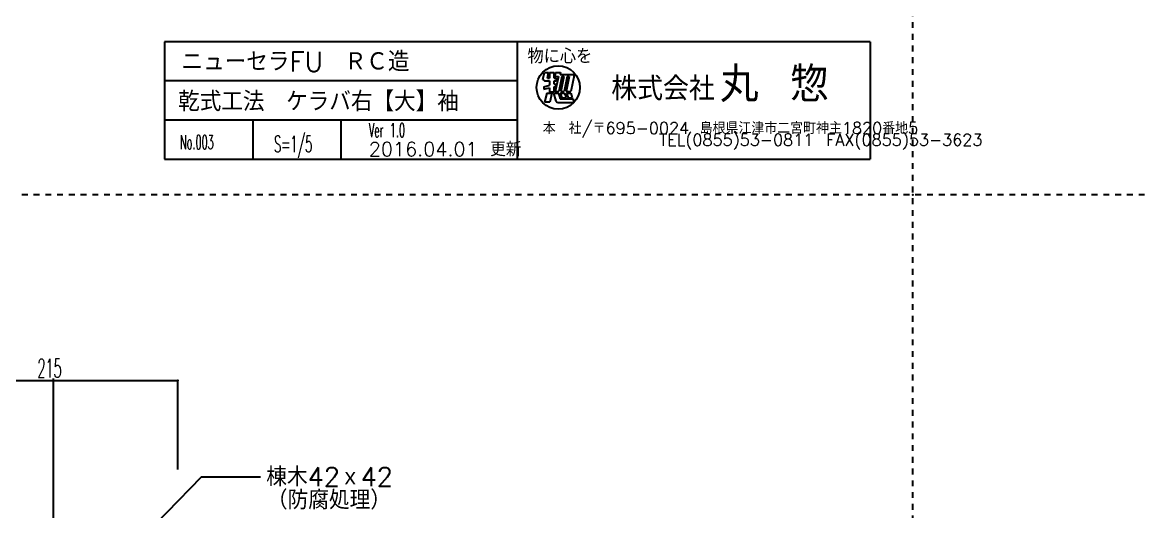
# Model space of a CAD drawing. Extents: x -1727 to 4652, y -2308 to 2357.
# Drawn here: x 3698 to 4652, y 781 to 1197 of the extents above; entities that cross this region are included whole.
import ezdxf

# ---------------------------------------------------------------- set-up
doc = ezdxf.new("R2010")
doc.units = 0
doc.header["$LTSCALE"] = 5
doc.linetypes.add('DASHDOTX2', pattern=[63, 60, -1, 1, -1])
doc.linetypes.add('DOT', pattern=[2, 1, -1])
for name, color, linetype in [('0-0', 7, 'CONTINUOUS'), ('0-2', 7, 'CONTINUOUS'), ('0-3', 7, 'CONTINUOUS'), ('0-4', 7, 'CONTINUOUS'), ('0-A', 7, 'CONTINUOUS')]:
    doc.layers.add(name, color=color, linetype=linetype)
doc.styles.get("Standard").update_dxf_attribs({"font": 'txt.shx', "bigfont": 'extfont.shx'})

msp = doc.modelspace()

# ---------------------------------------------------------------- linework, layer by layer
at = {"layer": '0-0', "color": 7, "linetype": 'CONTINUOUS'}
for p, q in [((4418.494, 1180.3427), (3818.494, 1180.3427)), ((3818.494, 1180.3427), (3818.494, 1080.3427)), ((4118.494, 1180.3427), (4118.494, 1080.3427)), ((4418.494, 1180.3427), (4418.494, 1080.3427)), ((4118.494, 1147.0093), (3818.494, 1147.0093)), ((4140.1928, 1148.3051), (4141.6706, 1154.1209)), ((4140.1928, 1148.3051), (4141.4886, 1147.0226)), ((4141.4886, 1147.0226), (4145.848, 1147.0226)), ((4141.6706, 1154.1209), (4145.0144, 1154.1209)), ((4144.0305, 1149.2847), (4145.0144, 1154.1209)), ((4144.0305, 1149.2847), (4145.848, 1149.2847)), ((4145.848, 1154.1209), (4145.848, 1149.2847)), ((4145.848, 1154.1209), (4149.7092, 1154.1209)), ((4145.848, 1147.0226), (4145.848, 1143.263)), ((4149.7092, 1149.2847), (4149.7092, 1154.1209)), ((4149.7092, 1149.2847), (4151.525, 1149.2847)), ((4149.7092, 1144.2488), (4149.7092, 1147.0226)), ((4149.7092, 1147.0226), (4151.525, 1147.0226)), ((4151.0739, 1154.2594), (4150.3422, 1150.6628)), ((4150.3422, 1150.6628), (4153.4007, 1150.6628)), ((4153.4007, 1150.6628), (4150.8288, 1138.0206)), ((4151.0739, 1154.2594), (4155.3013, 1154.2594)), ((4151.525, 1149.2847), (4151.525, 1147.0226)), ((4156.4739, 1150.6628), (4153.902, 1138.0206)), ((4155.3013, 1154.2594), (4154.961, 1152.5869)), ((4154.961, 1152.5869), (4166.1117, 1152.5869)), ((4158.159, 1150.6628), (4155.5871, 1138.0206)), ((4156.4739, 1150.6628), (4158.159, 1150.6628)), ((4161.0054, 1150.6628), (4158.4335, 1138.0206)), ((4162.7063, 1150.6628), (4160.1344, 1138.0206)), ((4161.0054, 1150.6628), (4162.7063, 1150.6628)), ((4166.753, 1151.5032), (4164.0101, 1138.0206)), ((4141.1415, 1142.0613), (4145.848, 1143.263)), ((4141.1415, 1142.0613), (4141.1415, 1139.8755)), ((4141.1415, 1139.8755), (4145.848, 1141.0772)), ((4143.4608, 1136.5179), (4141.6265, 1128.7787)), ((4143.4608, 1136.5179), (4147.8707, 1136.5179)), ((4145.614, 1137.6186), (4149.7092, 1137.6186)), ((4145.848, 1141.0772), (4145.848, 1137.5406)), ((4147.8707, 1136.5179), (4146.0364, 1128.7787)), ((4149.4024, 1136.5179), (4151.3147, 1129.8227)), ((4149.4024, 1136.5179), (4153.5004, 1136.5179)), ((4149.7092, 1144.2488), (4151.2924, 1144.6531)), ((4149.7092, 1142.063), (4150.9684, 1142.3845)), ((4149.7092, 1137.6186), (4149.7092, 1142.063)), ((4150.8288, 1138.0206), (4153.902, 1138.0206)), ((4151.2924, 1144.6531), (4150.9684, 1142.3845)), ((4153.5004, 1136.5179), (4154.9773, 1131.8024)), ((4155.0645, 1136.5179), (4156.3271, 1132.4863)), ((4155.0645, 1136.5179), (4158.6511, 1136.5179)), ((4155.5871, 1138.0206), (4158.4335, 1138.0206)), ((4158.6511, 1136.5179), (4159.9138, 1132.4863)), ((4160.1344, 1138.0206), (4164.0101, 1138.0206)), ((4160.4347, 1136.5179), (4161.6974, 1132.4863)), ((4160.4347, 1136.5179), (4163.8814, 1136.5179)), ((4163.8814, 1136.5179), (4165.1441, 1132.4863)), ((4146.0364, 1128.7787), (4141.6265, 1128.7787)), ((4153.966, 1128.5987), (4166.3276, 1128.5987)), ((4154.9773, 1131.8024), (4165.9892, 1131.8024)), ((4156.3271, 1132.4863), (4159.9138, 1132.4863)), ((4161.6974, 1132.4863), (4165.1441, 1132.4863)), ((4165.9892, 1131.8024), (4166.3276, 1128.5987)), ((4118.494, 1113.676), (3818.494, 1113.676)), ((3893.494, 1113.676), (3893.494, 1080.3427)), ((3968.494, 1113.676), (3968.494, 1080.3427)), ((3818.494, 1080.3427), (4418.494, 1080.3427))]:
    msp.add_line(p, q, dxfattribs=at)
msp.add_circle((4153.3491, 1141.3979), 18.4473, dxfattribs=at)
for centre, radius, start, end in [((4165.2195, 1151.3273), 1.5436, 6.5455, 54.6882), ((4153.6165, 1131.3252), 2.7488, 213.1353, 277.3045)]:
    msp.add_arc(centre, radius, start, end, dxfattribs=at)
at = {"layer": '0-2', "color": 7}
msp.add_point((4455, 1050), dxfattribs=at)
at = {"layer": '0-3', "color": 7, "linetype": 'CONTINUOUS'}
for p in [(3614.8217, 891.9763), (3829.8148, 816.2456)]:
    msp.add_line(p, (3829.8217, 891.9568), dxfattribs=at)
msp.add_lwpolyline([(3733.0394, 689.6662), (3849.9588, 810.1068), (3899.9588, 810.1023)], dxfattribs=at)
at = {"layer": '0-3', "color": 7}
msp.add_point((3829.8217, 891.9568), dxfattribs=at)
at = {"layer": '0-4', "color": 4, "linetype": 'DASHDOTX2'}
msp.add_line((3723.9241, 374.4863), (3723.9241, 893.7275), dxfattribs=at)
at = {"layer": '0-A', "color": 7, "linetype": 'DOT'}
for p, q in [((4455, -2307.9224), (4455, 2352.946)), ((4652.0253, 1050), (-1726.8095, 1050))]:
    msp.add_line(p, q, dxfattribs=at)

# ---------------------------------------------------------------- texts
at = {"layer": '0-0', "color": 7}
for s, height, p in [('物に心を', 12.5, (4127.1809, 1161.7948)), ('ニューセラFU\u3000ＲＣ造', 16.7, (3832.799, 1155.1164)), ('丸 惣', 30, (4290.7443, 1128.9816)), ('株式会社', 20, (4198.4231, 1130.444)), ('乾式工法\u3000ケラバ右【大】袖', 16.7, (3829.9739, 1121.2155)), ('本\u3000社/〒695-0024 島根県江津市二宮町神主1820番地5  ', 10, (4140.1157, 1101.888)), ('\u3000\u3000\u3000\u3000\u3000\u3000\u3000\u3000\u3000TEL(0855)53-0811\u3000FAX(0855)53-3623', 10, (4140.1157, 1091.888)), ('2016.04.01 更新', 12, (3992.1775, 1082.8402))]:
    msp.add_text(s, height=height, dxfattribs=at).set_placement(p)
at = {"layer": '0-0', "color": 7, "width": 0.5}
for s, height, p in [('Ver 1.0', 12, (3992.0851, 1099.0536)), ('No.003', 12, (3831.6458, 1088.8711)), ('S=1/5', 14, (3911.6914, 1086.309))]:
    msp.add_text(s, height=height, dxfattribs=at).set_placement(p)
at = {"layer": '0-3', "color": 7, "width": 0.5}
msp.add_text('215', height=16, rotation=359.9948, dxfattribs=at).set_placement((3710.3219, 894.4677))
at = {"layer": '0-3', "color": 7}
msp.add_text('棟木42ｘ42', height=16, rotation=359.9948, dxfattribs=at).set_placement((3904.9581, 802.1018))
msp.add_text('（防腐処理）', height=16, dxfattribs=at).set_placement((3905.463, 782.417))

doc.saveas('drawing.dxf')
